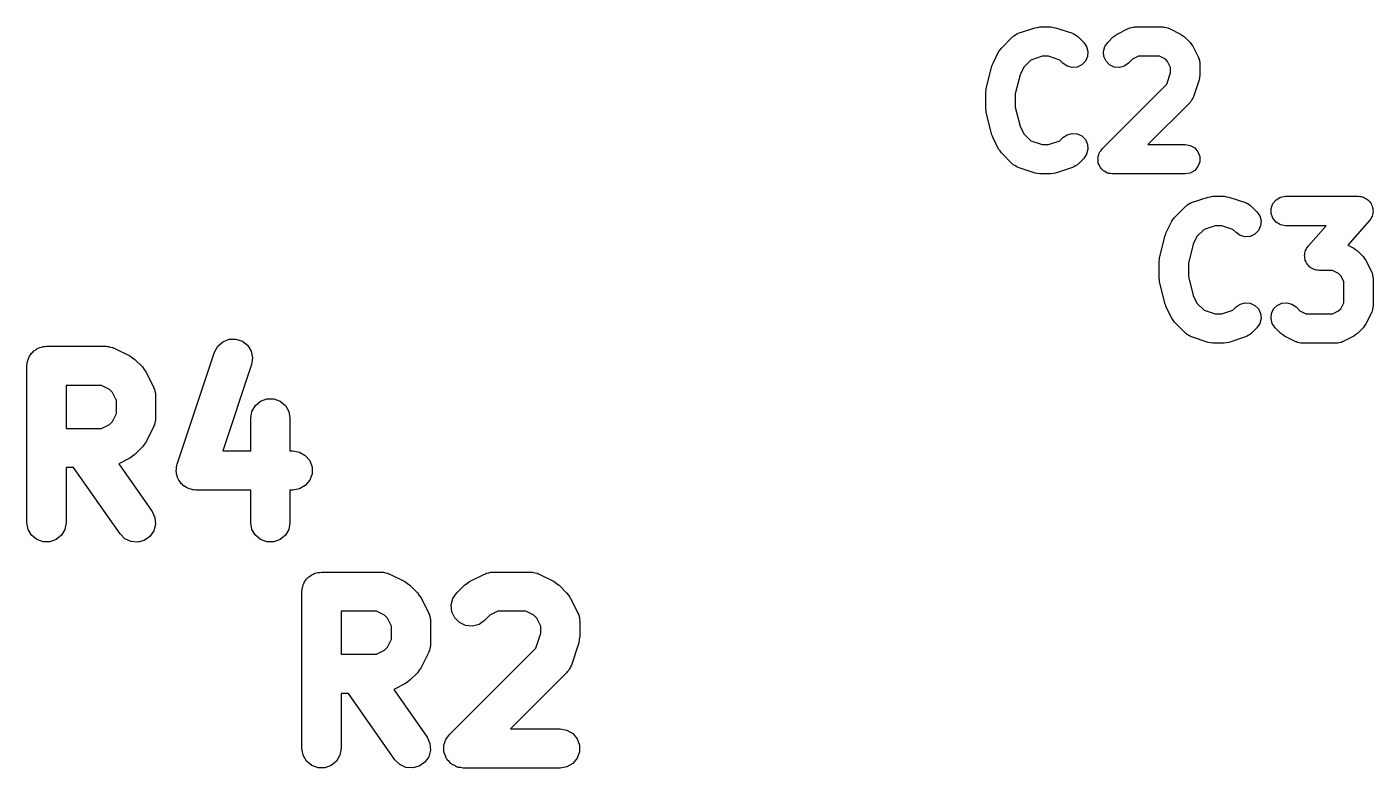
# Model space of a CAD drawing. Extents: x -4.6 to 25.8, y 0 to 31.7.
# Drawn here: x -1.091 to 3.273, y 15.955 to 18.356 of the extents above; entities that cross this region are included whole.
import ezdxf

# ---------------------------------------------------------------- set-up
doc = ezdxf.new("R2010")
doc.units = 0
doc.header["$MEASUREMENT"] = 0
doc.layers.add('BLACK', color=7, linetype='CONTINUOUS')

msp = doc.modelspace()

# ---------------------------------------------------------------- linework, layer by layer
at = {"layer": 'Black'}
for p, q in [((2.10835, 18.3278), (2.11326, 18.3305)), ((2.11326, 18.3305), (2.11783, 18.3337)), ((2.11783, 18.3337), (2.12048, 18.3344)), ((2.12048, 18.3344), (2.12289, 18.3357)), ((2.12289, 18.3357), (2.17732, 18.3539)), ((2.17732, 18.3539), (2.18486, 18.355)), ((2.18486, 18.355), (2.19238, 18.3563)), ((2.19238, 18.3563), (2.22867, 18.3563)), ((2.22867, 18.3563), (2.23619, 18.355)), ((2.23619, 18.355), (2.24373, 18.3539)), ((2.24373, 18.3539), (2.29816, 18.3357)), ((2.29816, 18.3357), (2.30057, 18.3344)), ((2.30057, 18.3344), (2.30322, 18.3337)), ((2.30322, 18.3337), (2.3078, 18.3305)), ((2.3078, 18.3305), (2.3127, 18.3278)), ((2.43709, 18.3286), (2.44323, 18.3331)), ((2.44323, 18.3331), (2.47951, 18.3513)), ((2.47951, 18.3513), (2.48215, 18.3521)), ((2.48215, 18.3521), (2.48452, 18.3534)), ((2.48452, 18.3534), (2.49002, 18.3544)), ((2.49002, 18.3544), (2.49537, 18.356)), ((2.49537, 18.356), (2.49811, 18.3558)), ((2.49811, 18.3558), (2.50081, 18.3563)), ((2.50081, 18.3563), (2.59153, 18.3563)), ((2.59153, 18.3563), (2.59423, 18.3558)), ((2.59423, 18.3558), (2.59697, 18.356)), ((2.59697, 18.356), (2.60232, 18.3544)), ((2.60232, 18.3544), (2.60781, 18.3534)), ((2.60781, 18.3534), (2.61019, 18.3521)), ((2.61019, 18.3521), (2.61282, 18.3513)), ((2.61282, 18.3513), (2.64911, 18.3331)), ((2.64911, 18.3331), (2.65524, 18.3286)), ((2.06362, 18.2817), (2.06799, 18.2879)), ((2.06799, 18.2879), (2.10428, 18.3242)), ((2.10428, 18.3242), (2.10653, 18.3258)), ((2.10653, 18.3258), (2.10835, 18.3278)), ((2.3127, 18.3278), (2.31452, 18.3258)), ((2.31452, 18.3258), (2.31677, 18.3242)), ((2.31677, 18.3242), (2.33492, 18.3061)), ((2.33492, 18.3061), (2.3444, 18.2925)), ((2.3444, 18.2925), (2.34868, 18.2765)), ((2.39894, 18.2765), (2.40322, 18.2925)), ((2.40322, 18.2925), (2.41271, 18.3061)), ((2.41271, 18.3061), (2.43085, 18.3242)), ((2.43085, 18.3242), (2.43709, 18.3286)), ((2.65524, 18.3286), (2.66149, 18.3242)), ((2.66149, 18.3242), (2.67963, 18.3061)), ((2.67963, 18.3061), (2.684, 18.2998)), ((2.684, 18.2998), (2.68855, 18.2937)), ((2.68855, 18.2937), (2.70669, 18.2574)), ((2.04093, 18.2393), (2.05907, 18.2756)), ((2.05907, 18.2756), (2.06362, 18.2817)), ((2.16368, 18.2489), (2.14081, 18.226)), ((2.20011, 18.2611), (2.16368, 18.2489)), ((2.22094, 18.2611), (2.20011, 18.2611)), ((2.25737, 18.2489), (2.22094, 18.2611)), ((2.26756, 18.2387), (2.25737, 18.2489)), ((2.34025, 18.2451), (2.32856, 18.2334)), ((2.34724, 18.2601), (2.34025, 18.2451)), ((2.34868, 18.2765), (2.34724, 18.2601)), ((2.40038, 18.2601), (2.39894, 18.2765)), ((2.40737, 18.2451), (2.40038, 18.2601)), ((2.41907, 18.2334), (2.40737, 18.2451)), ((2.49274, 18.2514), (2.48006, 18.2387)), ((2.51205, 18.2611), (2.49274, 18.2514)), ((2.58028, 18.2611), (2.51205, 18.2611)), ((2.5996, 18.2514), (2.58028, 18.2611)), ((2.60681, 18.2442), (2.5996, 18.2514)), ((2.61647, 18.2249), (2.60681, 18.2442)), ((2.70669, 18.2574), (2.70748, 18.2548)), ((2.70748, 18.2548), (2.70885, 18.2524)), ((2.70885, 18.2524), (2.70982, 18.2469)), ((2.70982, 18.2469), (2.71141, 18.2416)), ((2.01918, 18.1569), (2.03732, 18.2295)), ((2.03732, 18.2295), (2.03944, 18.2343)), ((2.03944, 18.2343), (2.04093, 18.2393)), ((2.12846, 18.2013), (2.11301, 18.1395)), ((2.14081, 18.226), (2.12846, 18.2013)), ((2.28111, 18.2292), (2.26756, 18.2387)), ((2.29709, 18.225), (2.28111, 18.2292)), ((2.31357, 18.2264), (2.29709, 18.225)), ((2.32856, 18.2334), (2.31357, 18.2264)), ((2.43406, 18.2264), (2.41907, 18.2334)), ((2.45053, 18.225), (2.43406, 18.2264)), ((2.46651, 18.2292), (2.45053, 18.225)), ((2.48006, 18.2387), (2.46651, 18.2292)), ((2.60433, 18.1711), (2.61647, 18.2076)), ((2.61647, 18.2076), (2.61647, 18.2249)), ((2.71172, 18.1998), (2.7104, 18.1923)), ((2.71141, 18.2416), (2.71125, 18.2388)), ((2.71125, 18.2388), (2.71172, 18.2361)), ((2.71172, 18.2361), (2.71172, 18.1998)), ((2.01877, 18.1511), (2.01918, 18.1569)), ((2.39457, 17.9614), (2.60433, 18.1711)), ((2.70928, 18.1848), (2.69114, 18.1303)), ((2.7104, 18.1923), (2.70928, 18.1848)), ((2.01776, 18.1454), (2.01877, 18.1511)), ((2.01776, 18.091), (2.01776, 18.1454)), ((2.11301, 18.1395), (2.11301, 18.0968)), ((2.68121, 18.114), (2.67963, 18.1117)), ((2.68326, 18.1158), (2.68121, 18.114)), ((2.68592, 18.1207), (2.68326, 18.1158)), ((2.68912, 18.1253), (2.68592, 18.1207)), ((2.68983, 18.1279), (2.68912, 18.1253)), ((2.69114, 18.1303), (2.68983, 18.1279)), ((2.01877, 18.0852), (2.01776, 18.091)), ((2.01918, 18.0794), (2.01877, 18.0852)), ((2.03732, 18.0068), (2.01918, 18.0794)), ((2.11301, 18.0968), (2.12846, 18.035)), ((2.67963, 18.1117), (2.54322, 17.9753)), ((2.12846, 18.035), (2.14081, 18.0103)), ((2.03944, 18.0021), (2.03732, 18.0068)), ((2.04093, 17.9971), (2.03944, 18.0021)), ((2.05907, 17.9608), (2.04093, 17.9971)), ((2.14081, 18.0103), (2.16368, 17.9875)), ((2.16368, 17.9875), (2.20011, 17.9753)), ((2.22094, 17.9753), (2.25737, 17.9875)), ((2.25737, 17.9875), (2.26756, 17.9976)), ((2.26756, 17.9976), (2.28111, 18.0071)), ((2.28111, 18.0071), (2.29709, 18.0114)), ((2.29709, 18.0114), (2.31357, 18.01)), ((2.31357, 18.01), (2.32856, 18.003)), ((2.32856, 18.003), (2.34025, 17.9913)), ((2.34025, 17.9913), (2.34724, 17.9763)), ((2.06363, 17.9547), (2.05907, 17.9608)), ((2.06799, 17.9484), (2.06363, 17.9547)), ((2.10428, 17.9122), (2.06799, 17.9484)), ((2.20011, 17.9753), (2.22094, 17.9753)), ((2.3444, 17.9438), (2.33492, 17.9303)), ((2.34868, 17.9598), (2.3444, 17.9438)), ((2.34724, 17.9763), (2.34868, 17.9598)), ((2.38134, 17.936), (2.38347, 17.9418)), ((2.38347, 17.9418), (2.38508, 17.9478)), ((2.38508, 17.9478), (2.38628, 17.9495)), ((2.38628, 17.9495), (2.387, 17.9515)), ((2.387, 17.9515), (2.391, 17.9563)), ((2.391, 17.9563), (2.39457, 17.9614)), ((2.54322, 17.9753), (2.6641, 17.9753)), ((2.6641, 17.9753), (2.68039, 17.9724)), ((2.68039, 17.9724), (2.69471, 17.9642)), ((2.69471, 17.9642), (2.70534, 17.9515)), ((2.70534, 17.9515), (2.711, 17.936)), ((2.10653, 17.9106), (2.10428, 17.9122)), ((2.10835, 17.9085), (2.10653, 17.9106)), ((2.11326, 17.9059), (2.10835, 17.9085)), ((2.11783, 17.9027), (2.11326, 17.9059)), ((2.12048, 17.902), (2.11783, 17.9027)), ((2.12289, 17.9006), (2.12048, 17.902)), ((2.17732, 17.8825), (2.12289, 17.9006)), ((2.29816, 17.9006), (2.24373, 17.8825)), ((2.30057, 17.902), (2.29816, 17.9006)), ((2.30322, 17.9027), (2.30057, 17.902)), ((2.3078, 17.9059), (2.30322, 17.9027)), ((2.3127, 17.9085), (2.3078, 17.9059)), ((2.31452, 17.9106), (2.3127, 17.9085)), ((2.31677, 17.9122), (2.31452, 17.9106)), ((2.33492, 17.9303), (2.31677, 17.9122)), ((2.3808, 17.9318), (2.38134, 17.9339)), ((2.38134, 17.9256), (2.3808, 17.9318)), ((2.38134, 17.9339), (2.38134, 17.936)), ((2.38134, 17.9194), (2.38134, 17.9256)), ((2.38206, 17.9174), (2.38134, 17.9194)), ((2.38224, 17.9154), (2.38206, 17.9174)), ((2.38487, 17.9097), (2.38224, 17.9154)), ((2.387, 17.9039), (2.38487, 17.9097)), ((2.38834, 17.9023), (2.387, 17.9039)), ((2.38923, 17.9004), (2.38834, 17.9023)), ((2.39363, 17.896), (2.38923, 17.9004)), ((2.39763, 17.8912), (2.39363, 17.896)), ((2.70534, 17.9039), (2.69471, 17.8912)), ((2.711, 17.9194), (2.70534, 17.9039)), ((2.711, 17.936), (2.711, 17.9194)), ((2.18486, 17.8814), (2.17732, 17.8825)), ((2.19238, 17.8801), (2.18486, 17.8814)), ((2.22867, 17.8801), (2.19238, 17.8801)), ((2.23619, 17.8814), (2.22867, 17.8801)), ((2.24373, 17.8825), (2.23619, 17.8814)), ((2.39945, 17.8902), (2.39763, 17.8912)), ((2.40092, 17.8887), (2.39945, 17.8902)), ((2.40656, 17.886), (2.40092, 17.8887)), ((2.41195, 17.8829), (2.40656, 17.886)), ((2.41402, 17.8826), (2.41195, 17.8829)), ((2.41592, 17.8817), (2.41402, 17.8826)), ((2.42211, 17.8811), (2.41592, 17.8817)), ((2.42824, 17.8801), (2.42211, 17.8811)), ((2.6641, 17.8801), (2.42824, 17.8801)), ((2.68039, 17.8829), (2.6641, 17.8801)), ((2.69471, 17.8912), (2.68039, 17.8829)), ((2.7462, 17.8063), (2.75372, 17.8077)), ((2.75372, 17.8077), (2.79001, 17.8077)), ((2.79001, 17.8077), (2.79753, 17.8063)), ((2.97329, 17.8048), (2.98958, 17.8077)), ((2.98958, 17.8077), (3.22544, 17.8077)), ((3.22544, 17.8077), (3.23003, 17.8069)), ((3.23003, 17.8069), (3.23468, 17.8068)), ((3.23468, 17.8068), (3.2381, 17.8054)), ((2.62933, 17.7393), (2.66562, 17.7756)), ((2.66562, 17.7756), (2.66787, 17.7772)), ((2.66787, 17.7772), (2.66969, 17.7792)), ((2.66969, 17.7792), (2.6746, 17.7819)), ((2.6746, 17.7819), (2.67917, 17.7851)), ((2.67917, 17.7851), (2.68182, 17.7858)), ((2.68182, 17.7858), (2.68423, 17.7871)), ((2.68423, 17.7871), (2.73866, 17.8052)), ((2.73866, 17.8052), (2.7462, 17.8063)), ((2.79753, 17.8063), (2.80507, 17.8052)), ((2.80507, 17.8052), (2.8595, 17.7871)), ((2.8595, 17.7871), (2.86191, 17.7858)), ((2.86191, 17.7858), (2.86456, 17.7851)), ((2.86456, 17.7851), (2.86914, 17.7819)), ((2.86914, 17.7819), (2.87404, 17.7792)), ((2.87404, 17.7792), (2.87586, 17.7772)), ((2.87586, 17.7772), (2.87811, 17.7756)), ((2.87811, 17.7756), (2.89626, 17.7574)), ((2.94268, 17.7683), (2.94834, 17.7839)), ((2.94268, 17.7518), (2.94268, 17.7683)), ((2.94834, 17.7839), (2.95897, 17.7965)), ((2.95897, 17.7965), (2.97329, 17.8048)), ((3.2381, 17.8054), (3.24173, 17.8048)), ((3.24173, 17.8048), (3.24577, 17.8025)), ((3.24577, 17.8025), (3.2501, 17.8008)), ((3.2501, 17.8008), (3.25286, 17.7984)), ((3.25286, 17.7984), (3.25605, 17.7965)), ((3.25605, 17.7965), (3.25905, 17.793)), ((3.25905, 17.793), (3.26255, 17.7899)), ((3.26255, 17.7899), (3.26432, 17.7867)), ((3.26432, 17.7867), (3.26668, 17.7839)), ((3.26668, 17.7839), (3.26828, 17.7795)), ((3.26828, 17.7795), (3.27052, 17.7754)), ((3.27052, 17.7754), (3.27108, 17.7718)), ((3.27108, 17.7718), (3.27234, 17.7683)), ((3.27234, 17.7683), (3.27234, 17.7637)), ((3.27234, 17.7637), (3.27305, 17.7591)), ((2.60227, 17.6906), (2.62041, 17.7269)), ((2.62041, 17.7269), (2.62496, 17.733)), ((2.62496, 17.733), (2.62933, 17.7393)), ((2.89626, 17.7574), (2.90574, 17.7439)), ((2.90574, 17.7439), (2.91003, 17.7279)), ((2.91003, 17.7279), (2.90858, 17.7114)), ((2.94834, 17.7362), (2.94268, 17.7518)), ((2.95897, 17.7236), (2.94834, 17.7362)), ((2.97329, 17.7153), (2.95897, 17.7236)), ((3.26128, 17.7287), (3.19144, 17.6489)), ((3.26369, 17.7327), (3.26128, 17.7287)), ((3.26668, 17.7362), (3.26369, 17.7327)), ((3.26794, 17.7397), (3.26668, 17.7362)), ((3.26984, 17.7428), (3.26794, 17.7397)), ((3.27075, 17.7474), (3.26984, 17.7428)), ((3.27234, 17.7518), (3.27075, 17.7474)), ((3.27305, 17.7591), (3.27234, 17.7554)), ((3.27234, 17.7554), (3.27234, 17.7518)), ((2.58052, 17.6083), (2.59866, 17.6809)), ((2.59866, 17.6809), (2.60078, 17.6856)), ((2.60078, 17.6856), (2.60227, 17.6906)), ((2.70215, 17.6774), (2.6898, 17.6527)), ((2.72502, 17.7003), (2.70215, 17.6774)), ((2.76145, 17.7124), (2.72502, 17.7003)), ((2.78228, 17.7124), (2.76145, 17.7124)), ((2.81871, 17.7003), (2.78228, 17.7124)), ((2.8289, 17.6901), (2.81871, 17.7003)), ((2.84245, 17.6806), (2.8289, 17.6901)), ((2.85843, 17.6763), (2.84245, 17.6806)), ((2.87491, 17.6778), (2.85843, 17.6763)), ((2.8899, 17.6847), (2.87491, 17.6778)), ((2.90159, 17.6964), (2.8899, 17.6847)), ((2.90858, 17.7114), (2.90159, 17.6964)), ((2.98958, 17.7124), (2.97329, 17.7153)), ((3.12048, 17.7124), (2.98958, 17.7124)), ((3.0626, 17.6463), (3.12048, 17.7124)), ((2.6898, 17.6527), (2.67435, 17.5909)), ((3.05313, 17.6275), (3.05403, 17.6321)), ((3.05403, 17.6321), (3.05594, 17.6353)), ((3.05594, 17.6353), (3.05719, 17.6387)), ((3.05719, 17.6387), (3.06019, 17.6423)), ((3.06019, 17.6423), (3.0626, 17.6463)), ((3.19144, 17.6489), (3.21045, 17.6394)), ((3.21045, 17.6394), (3.21658, 17.6348)), ((3.21658, 17.6348), (3.22283, 17.6304)), ((2.5791, 17.5968), (2.58011, 17.6025)), ((2.5791, 17.5423), (2.5791, 17.5968)), ((2.58011, 17.6025), (2.58052, 17.6083)), ((2.67435, 17.5909), (2.67435, 17.5482)), ((3.05082, 17.6159), (3.05154, 17.6195)), ((3.05154, 17.6113), (3.05082, 17.6159)), ((3.05154, 17.6232), (3.05313, 17.6275)), ((3.05154, 17.6195), (3.05154, 17.6232)), ((3.05154, 17.6066), (3.05154, 17.6113)), ((3.05279, 17.6032), (3.05154, 17.6066)), ((3.05336, 17.5995), (3.05279, 17.6032)), ((3.0556, 17.5955), (3.05336, 17.5995)), ((3.05719, 17.5911), (3.0556, 17.5955)), ((3.05956, 17.5883), (3.05719, 17.5911)), ((3.06133, 17.585), (3.05956, 17.5883)), ((3.22283, 17.6304), (3.24097, 17.6123)), ((3.24097, 17.6123), (3.24534, 17.606)), ((3.24534, 17.606), (3.24989, 17.5999)), ((3.24989, 17.5999), (3.26803, 17.5636)), ((2.67435, 17.5482), (2.6898, 17.4864)), ((3.06483, 17.582), (3.06133, 17.585)), ((3.06783, 17.5784), (3.06483, 17.582)), ((3.07101, 17.5766), (3.06783, 17.5784)), ((3.07378, 17.5742), (3.07101, 17.5766)), ((3.07811, 17.5725), (3.07378, 17.5742)), ((3.08215, 17.5701), (3.07811, 17.5725)), ((3.08577, 17.5695), (3.08215, 17.5701)), ((3.0892, 17.5682), (3.08577, 17.5695)), ((3.09385, 17.5681), (3.0892, 17.5682)), ((3.09844, 17.5673), (3.09385, 17.5681)), ((3.14162, 17.5673), (3.09844, 17.5673)), ((3.16094, 17.5576), (3.14162, 17.5673)), ((3.16815, 17.5504), (3.16094, 17.5576)), ((3.17781, 17.5311), (3.16815, 17.5504)), ((3.26803, 17.5636), (3.26882, 17.561)), ((3.26882, 17.561), (3.27019, 17.5586)), ((3.27019, 17.5586), (3.27116, 17.5531)), ((3.27116, 17.5531), (3.27275, 17.5478)), ((3.27275, 17.5478), (3.27259, 17.545)), ((3.27259, 17.545), (3.27306, 17.5423)), ((2.58011, 17.5366), (2.5791, 17.5423)), ((2.58052, 17.5308), (2.58011, 17.5366)), ((2.59866, 17.4582), (2.58052, 17.5308)), ((3.17781, 17.4629), (3.17781, 17.5311)), ((3.27306, 17.5423), (3.27306, 17.4516)), ((2.60078, 17.4535), (2.59866, 17.4582)), ((2.6898, 17.4864), (2.70215, 17.4617)), ((2.70215, 17.4617), (2.72502, 17.4388)), ((2.8289, 17.449), (2.84245, 17.4585)), ((2.84245, 17.4585), (2.85843, 17.4628)), ((2.85843, 17.4628), (2.87491, 17.4613)), ((2.87491, 17.4613), (2.8899, 17.4543)), ((2.96227, 17.4543), (2.97726, 17.4613)), ((2.97726, 17.4613), (2.99373, 17.4628)), ((2.99373, 17.4628), (3.00971, 17.4585)), ((3.00971, 17.4585), (3.02326, 17.449)), ((3.16815, 17.4435), (3.17781, 17.4629)), ((2.60227, 17.4485), (2.60078, 17.4535)), ((2.62041, 17.4122), (2.60227, 17.4485)), ((2.72502, 17.4388), (2.76145, 17.4267)), ((2.76145, 17.4267), (2.78228, 17.4267)), ((2.78228, 17.4267), (2.81871, 17.4388)), ((2.81871, 17.4388), (2.8289, 17.449)), ((2.8899, 17.4543), (2.90159, 17.4426)), ((2.90159, 17.4426), (2.90858, 17.4277)), ((2.90858, 17.4277), (2.91003, 17.4112)), ((2.94214, 17.4112), (2.94358, 17.4277)), ((2.94358, 17.4277), (2.95057, 17.4426)), ((2.95057, 17.4426), (2.96227, 17.4543)), ((3.02326, 17.449), (3.03593, 17.4363)), ((3.03593, 17.4363), (3.05525, 17.4267)), ((3.05525, 17.4267), (3.14162, 17.4267)), ((3.14162, 17.4267), (3.16094, 17.4363)), ((3.16094, 17.4363), (3.16815, 17.4435)), ((3.26803, 17.4303), (3.24989, 17.394)), ((3.26882, 17.4329), (3.26803, 17.4303)), ((3.27019, 17.4353), (3.26882, 17.4329)), ((3.27116, 17.4408), (3.27019, 17.4353)), ((3.27275, 17.4462), (3.27116, 17.4408)), ((3.27306, 17.4516), (3.27259, 17.4489)), ((3.27259, 17.4489), (3.27275, 17.4462)), ((2.62496, 17.406), (2.62041, 17.4122)), ((2.62933, 17.3998), (2.62496, 17.406)), ((2.66562, 17.3635), (2.62933, 17.3998)), ((2.89626, 17.3817), (2.87811, 17.3635)), ((2.90574, 17.3952), (2.89626, 17.3817)), ((2.91003, 17.4112), (2.90574, 17.3952)), ((2.94642, 17.3952), (2.94214, 17.4112)), ((2.9559, 17.3817), (2.94642, 17.3952)), ((2.97405, 17.3635), (2.9559, 17.3817)), ((3.24097, 17.3817), (3.22283, 17.3635)), ((3.24534, 17.3879), (3.24097, 17.3817)), ((3.24989, 17.394), (3.24534, 17.3879)), ((-0.472711, 17.3218), (-0.456211, 17.3364)), ((-0.456211, 17.3364), (-0.435701, 17.3445)), ((-0.435701, 17.3445), (-0.413657, 17.3451)), ((-0.413657, 17.3451), (-0.392735, 17.3381)), ((-0.392735, 17.3381), (-0.37546, 17.3244)), ((2.66787, 17.3619), (2.66562, 17.3635)), ((2.66969, 17.3599), (2.66787, 17.3619)), ((2.6746, 17.3572), (2.66969, 17.3599)), ((2.67917, 17.354), (2.6746, 17.3572)), ((2.68182, 17.3533), (2.67917, 17.354)), ((2.68423, 17.352), (2.68182, 17.3533)), ((2.73866, 17.3339), (2.68423, 17.352)), ((2.7462, 17.3327), (2.73866, 17.3339)), ((2.75372, 17.3314), (2.7462, 17.3327)), ((2.79001, 17.3314), (2.75372, 17.3314)), ((2.79753, 17.3327), (2.79001, 17.3314)), ((2.80507, 17.3339), (2.79753, 17.3327)), ((2.8595, 17.352), (2.80507, 17.3339)), ((2.86191, 17.3533), (2.8595, 17.352)), ((2.86456, 17.354), (2.86191, 17.3533)), ((2.86914, 17.3572), (2.86456, 17.354)), ((2.87404, 17.3599), (2.86914, 17.3572)), ((2.87586, 17.3619), (2.87404, 17.3599)), ((2.87811, 17.3635), (2.87586, 17.3619)), ((2.98029, 17.3591), (2.97405, 17.3635)), ((2.98642, 17.3546), (2.98029, 17.3591)), ((3.02271, 17.3364), (2.98642, 17.3546)), ((3.02534, 17.3357), (3.02271, 17.3364)), ((3.02772, 17.3343), (3.02534, 17.3357)), ((3.03321, 17.3333), (3.02772, 17.3343)), ((3.03856, 17.3317), (3.03321, 17.3333)), ((3.04131, 17.3319), (3.03856, 17.3317)), ((3.04401, 17.3314), (3.04131, 17.3319)), ((3.15287, 17.3314), (3.04401, 17.3314)), ((3.15557, 17.3319), (3.15287, 17.3314)), ((3.15831, 17.3317), (3.15557, 17.3319)), ((3.16366, 17.3333), (3.15831, 17.3317)), ((3.16915, 17.3343), (3.16366, 17.3333)), ((3.17153, 17.3357), (3.16915, 17.3343)), ((3.17416, 17.3364), (3.17153, 17.3357)), ((3.21045, 17.3546), (3.17416, 17.3364)), ((3.21658, 17.3591), (3.21045, 17.3546)), ((3.22283, 17.3635), (3.21658, 17.3591)), ((-1.0874, 17.2798), (-1.08463, 17.2846)), ((-1.08463, 17.2846), (-1.08273, 17.2898)), ((-1.08273, 17.2898), (-1.07915, 17.2941)), ((-1.07915, 17.2941), (-1.07638, 17.2989)), ((-1.07638, 17.2989), (-1.07212, 17.3025)), ((-1.07212, 17.3025), (-1.06855, 17.3067)), ((-1.06855, 17.3067), (-1.06374, 17.3095)), ((-1.06374, 17.3095), (-1.05948, 17.3131)), ((-1.05948, 17.3131), (-1.05426, 17.315)), ((-1.05426, 17.315), (-1.04945, 17.3178)), ((-1.04945, 17.3178), (-1.04398, 17.3187)), ((-1.04398, 17.3187), (-1.03876, 17.3206)), ((-1.03876, 17.3206), (-1.0332, 17.3206)), ((-1.0332, 17.3206), (-1.02773, 17.3216)), ((-1.02773, 17.3216), (-0.834209, 17.3216)), ((-0.834209, 17.3216), (-0.830602, 17.321)), ((-0.830602, 17.321), (-0.826949, 17.3212)), ((-0.826949, 17.3212), (-0.819819, 17.3191)), ((-0.819819, 17.3191), (-0.812491, 17.3178)), ((-0.812491, 17.3178), (-0.809321, 17.3159)), ((-0.809321, 17.3159), (-0.805811, 17.3149)), ((-0.805811, 17.3149), (-0.757431, 17.2907)), ((-0.757431, 17.2907), (-0.749261, 17.2846)), ((-0.749261, 17.2846), (-0.740928, 17.2788)), ((-0.604164, 16.9395), (-0.483212, 17.3024)), ((-0.483212, 17.3024), (-0.472711, 17.3218)), ((-0.37546, 17.3244), (-0.363916, 17.3056)), ((-0.363916, 17.3056), (-0.359495, 17.284)), ((-0.359495, 17.284), (-0.36273, 17.2622)), ((-1.09123, 17.2581), (-1.09027, 17.2636)), ((-1.09123, 16.7501), (-1.09123, 17.2581)), ((-1.09027, 17.2691), (-1.08837, 17.2743)), ((-1.09027, 17.2636), (-1.09027, 17.2691)), ((-1.08837, 17.2743), (-1.0874, 17.2798)), ((-0.740928, 17.2788), (-0.716736, 17.2546)), ((-0.716736, 17.2546), (-0.710891, 17.2463)), ((-0.710891, 17.2463), (-0.704841, 17.2381)), ((-0.36273, 17.2622), (-0.455822, 16.9829)), ((-0.704841, 17.2381), (-0.680651, 17.1897)), ((-0.964233, 17.1946), (-0.964233, 17.0555)), ((-0.849199, 17.1946), (-0.964233, 17.1946)), ((-0.823442, 17.1817), (-0.849199, 17.1946)), ((-0.813824, 17.1721), (-0.823442, 17.1817)), ((-0.800947, 17.1463), (-0.813824, 17.1721)), ((-0.680651, 17.1897), (-0.679607, 17.1862)), ((-0.679607, 17.1862), (-0.677777, 17.183)), ((-0.677777, 17.183), (-0.676485, 17.1757)), ((-0.676485, 17.1757), (-0.674364, 17.1686)), ((-0.674364, 17.1686), (-0.674583, 17.1649)), ((-0.674583, 17.1649), (-0.673947, 17.1613)), ((-0.673947, 17.1613), (-0.673947, 17.0888)), ((-0.800947, 17.1037), (-0.800947, 17.1463)), ((-0.365518, 17.0888), (-0.361688, 17.1105)), ((-0.361688, 17.1105), (-0.350662, 17.1296)), ((-0.350662, 17.1296), (-0.333768, 17.1438)), ((-0.333768, 17.1438), (-0.313045, 17.1513)), ((-0.313045, 17.1513), (-0.290991, 17.1513)), ((-0.290991, 17.1513), (-0.270268, 17.1438)), ((-0.270268, 17.1438), (-0.253374, 17.1296)), ((-0.253374, 17.1296), (-0.242348, 17.1105)), ((-0.242348, 17.1105), (-0.238518, 17.0888)), ((-0.8492, 17.0555), (-0.823442, 17.0684)), ((-0.823442, 17.0684), (-0.813824, 17.078)), ((-0.813824, 17.078), (-0.800947, 17.1037)), ((-0.677777, 17.067), (-0.679607, 17.0639)), ((-0.676485, 17.0744), (-0.677777, 17.067)), ((-0.674364, 17.0815), (-0.676485, 17.0744)), ((-0.673947, 17.0888), (-0.674583, 17.0851)), ((-0.674583, 17.0851), (-0.674364, 17.0815)), ((-0.365518, 16.9829), (-0.365518, 17.0888)), ((-0.238518, 17.0888), (-0.238518, 16.9829)), ((-0.964233, 17.0555), (-0.8492, 17.0555)), ((-0.680651, 17.0604), (-0.704841, 17.012)), ((-0.679607, 17.0639), (-0.680651, 17.0604)), ((-0.716736, 16.9955), (-0.740928, 16.9713)), ((-0.710891, 17.0038), (-0.716736, 16.9955)), ((-0.704841, 17.012), (-0.710891, 17.0038)), ((-0.455822, 16.9829), (-0.365518, 16.9829)), ((-0.238518, 16.9829), (-0.229447, 16.9829)), ((-0.229447, 16.9829), (-0.207729, 16.9791)), ((-0.207729, 16.9791), (-0.18863, 16.9681)), ((-0.757429, 16.9594), (-0.793737, 16.9412)), ((-0.793737, 16.9412), (-0.685426, 16.7865)), ((-0.749257, 16.9655), (-0.757429, 16.9594)), ((-0.740928, 16.9713), (-0.749257, 16.9655)), ((-0.606458, 16.9305), (-0.604852, 16.9349)), ((-0.604852, 16.9349), (-0.604164, 16.9395)), ((-0.18863, 16.9681), (-0.174454, 16.9512)), ((-0.174454, 16.9512), (-0.166912, 16.9305)), ((-0.939842, 16.9285), (-0.964233, 16.9285)), ((-0.964233, 16.9285), (-0.964233, 16.7501)), ((-0.789469, 16.7137), (-0.939842, 16.9285)), ((-0.607399, 16.9177), (-0.606458, 16.924)), ((-0.606458, 16.9131), (-0.607399, 16.9177)), ((-0.606458, 16.924), (-0.606458, 16.9305)), ((-0.606458, 16.9084), (-0.606458, 16.9131)), ((-0.604264, 16.9024), (-0.606458, 16.9084)), ((-0.602978, 16.8961), (-0.604264, 16.9024)), ((-0.600521, 16.8921), (-0.602978, 16.8961)), ((-0.598916, 16.8877), (-0.600521, 16.8921)), ((-0.166912, 16.9084), (-0.174454, 16.8877)), ((-0.166912, 16.9305), (-0.166912, 16.9084)), ((-0.594793, 16.8828), (-0.598916, 16.8877)), ((-0.591434, 16.8773), (-0.594793, 16.8828)), ((-0.587756, 16.8744), (-0.591434, 16.8773)), ((-0.58474, 16.8708), (-0.587756, 16.8744)), ((-0.579184, 16.8676), (-0.58474, 16.8708)), ((-0.574159, 16.8636), (-0.579184, 16.8676)), ((-0.569706, 16.8621), (-0.574159, 16.8636)), ((-0.565641, 16.8598), (-0.569706, 16.8621)), ((-0.559324, 16.8586), (-0.565641, 16.8598)), ((-0.553237, 16.8566), (-0.559324, 16.8586)), ((-0.548545, 16.8567), (-0.553237, 16.8566)), ((-0.543923, 16.8559), (-0.548545, 16.8567)), ((-0.365518, 16.8559), (-0.543923, 16.8559)), ((-0.365518, 16.7501), (-0.365518, 16.8559)), ((-0.229447, 16.8559), (-0.238518, 16.8559)), ((-0.238518, 16.8559), (-0.238518, 16.7501)), ((-0.207729, 16.8598), (-0.229447, 16.8559)), ((-0.18863, 16.8708), (-0.207729, 16.8598)), ((-0.174454, 16.8877), (-0.18863, 16.8708)), ((-0.685426, 16.7865), (-0.676109, 16.7665)), ((-0.676109, 16.7665), (-0.67419, 16.7445)), ((-1.0874, 16.7284), (-1.09123, 16.7501)), ((-1.07638, 16.7093), (-1.0874, 16.7284)), ((-0.968063, 16.7284), (-0.979089, 16.7093)), ((-0.964233, 16.7501), (-0.968063, 16.7284)), ((-0.6799, 16.7232), (-0.692552, 16.7052)), ((-0.67419, 16.7445), (-0.6799, 16.7232)), ((-0.361688, 16.7284), (-0.365518, 16.7501)), ((-0.350662, 16.7093), (-0.361688, 16.7284)), ((-0.242348, 16.7284), (-0.253374, 16.7093)), ((-0.238518, 16.7501), (-0.242348, 16.7284)), ((-1.05948, 16.6951), (-1.07638, 16.7093)), ((-1.03876, 16.6876), (-1.05948, 16.6951)), ((-1.01671, 16.6876), (-1.03876, 16.6876)), ((-0.995983, 16.6951), (-1.01671, 16.6876)), ((-0.979089, 16.7093), (-0.995983, 16.6951)), ((-0.773876, 16.6981), (-0.789469, 16.7137)), ((-0.753891, 16.6888), (-0.773876, 16.6981)), ((-0.731922, 16.6868), (-0.753891, 16.6888)), ((-0.71062, 16.6925), (-0.731922, 16.6868)), ((-0.692552, 16.7052), (-0.71062, 16.6925)), ((-0.333768, 16.6951), (-0.350662, 16.7093)), ((-0.313045, 16.6876), (-0.333768, 16.6951)), ((-0.290991, 16.6876), (-0.313045, 16.6876)), ((-0.270268, 16.6951), (-0.290991, 16.6876)), ((-0.253374, 16.7093), (-0.270268, 16.6951)), ((-0.162719, 16.5835), (-0.157911, 16.5862)), ((-0.157911, 16.5862), (-0.152442, 16.5872)), ((-0.152442, 16.5872), (-0.14722, 16.5891)), ((-0.14722, 16.5891), (-0.141665, 16.5891)), ((-0.141665, 16.5891), (-0.136193, 16.5901)), ((-0.136193, 16.5901), (0.057331, 16.5901)), ((0.057331, 16.5901), (0.060938, 16.5894)), ((0.060938, 16.5894), (0.064591, 16.5897)), ((0.064591, 16.5897), (0.071721, 16.5875)), ((0.071721, 16.5875), (0.079049, 16.5862)), ((0.079049, 16.5862), (0.082219, 16.5844)), ((0.082219, 16.5844), (0.085729, 16.5834)), ((0.39179, 16.5834), (0.3953, 16.5844)), ((0.3953, 16.5844), (0.39847, 16.5862)), ((0.39847, 16.5862), (0.405798, 16.5875)), ((0.405798, 16.5875), (0.412928, 16.5897)), ((0.412928, 16.5897), (0.416581, 16.5894)), ((0.416581, 16.5894), (0.420188, 16.5901)), ((0.420188, 16.5901), (0.541141, 16.5901)), ((0.541141, 16.5901), (0.544748, 16.5894)), ((0.544748, 16.5894), (0.548401, 16.5897)), ((0.548401, 16.5897), (0.555531, 16.5875)), ((0.555531, 16.5875), (0.562859, 16.5862)), ((0.562859, 16.5862), (0.566029, 16.5844)), ((0.566029, 16.5844), (0.569539, 16.5834)), ((-0.198728, 16.5376), (-0.196827, 16.5428)), ((-0.196827, 16.5428), (-0.195863, 16.5483)), ((-0.195863, 16.5483), (-0.193087, 16.5531)), ((-0.193087, 16.5531), (-0.191186, 16.5583)), ((-0.191186, 16.5583), (-0.187614, 16.5626)), ((-0.187614, 16.5626), (-0.184837, 16.5674)), ((-0.184837, 16.5674), (-0.180581, 16.571)), ((-0.180581, 16.571), (-0.17701, 16.5752)), ((-0.17701, 16.5752), (-0.1722, 16.578)), ((-0.1722, 16.578), (-0.167943, 16.5816)), ((-0.167943, 16.5816), (-0.162719, 16.5835)), ((0.085729, 16.5834), (0.134109, 16.5592)), ((0.134109, 16.5592), (0.142279, 16.5531)), ((0.142279, 16.5531), (0.150612, 16.5473)), ((0.150612, 16.5473), (0.174804, 16.5231)), ((0.302716, 16.5231), (0.326906, 16.5473)), ((0.326906, 16.5473), (0.335236, 16.5531)), ((0.335236, 16.5531), (0.343409, 16.5592)), ((0.343409, 16.5592), (0.39179, 16.5834)), ((0.569539, 16.5834), (0.617919, 16.5592)), ((0.617919, 16.5592), (0.626096, 16.5531)), ((0.626096, 16.5531), (0.634423, 16.5473)), ((0.634423, 16.5473), (0.658613, 16.5231)), ((-0.199693, 16.5266), (-0.198728, 16.532)), ((-0.199693, 16.0186), (-0.199693, 16.5266)), ((-0.198728, 16.532), (-0.198728, 16.5376)), ((0.174804, 16.5231), (0.180649, 16.5147)), ((0.180649, 16.5147), (0.186699, 16.5066)), ((0.186699, 16.5066), (0.210889, 16.4582)), ((0.284359, 16.4837), (0.290067, 16.505)), ((0.290067, 16.505), (0.302716, 16.5231)), ((0.658613, 16.5231), (0.664433, 16.5148)), ((0.664433, 16.5148), (0.670508, 16.5066)), ((0.670508, 16.5066), (0.694699, 16.4582)), ((-0.072693, 16.4631), (-0.072693, 16.324)), ((0.042341, 16.4631), (-0.072693, 16.4631)), ((0.068098, 16.4502), (0.042341, 16.4631)), ((0.210889, 16.4582), (0.211933, 16.4547)), ((0.211933, 16.4547), (0.213763, 16.4515)), ((0.28628, 16.4618), (0.284359, 16.4837)), ((0.295601, 16.4418), (0.28628, 16.4618)), ((0.435178, 16.4631), (0.409421, 16.4502)), ((0.526151, 16.4631), (0.435178, 16.4631)), ((0.551908, 16.4502), (0.526151, 16.4631)), ((0.694699, 16.4582), (0.695743, 16.4547)), ((0.695743, 16.4547), (0.697573, 16.4515)), ((0.077716, 16.4406), (0.068098, 16.4502)), ((0.090593, 16.4148), (0.077716, 16.4406)), ((0.090593, 16.3722), (0.090593, 16.4148)), ((0.213763, 16.4515), (0.215055, 16.4442)), ((0.215055, 16.4442), (0.217176, 16.4371)), ((0.217176, 16.4371), (0.216957, 16.4334)), ((0.216957, 16.4334), (0.217593, 16.4298)), ((0.217593, 16.4298), (0.217593, 16.3572)), ((0.311195, 16.4262), (0.295601, 16.4418)), ((0.331182, 16.4169), (0.311195, 16.4262)), ((0.353152, 16.4149), (0.331182, 16.4169)), ((0.374453, 16.4206), (0.353152, 16.4149)), ((0.392518, 16.4333), (0.374453, 16.4206)), ((0.409421, 16.4502), (0.392518, 16.4333)), ((0.561523, 16.4406), (0.551908, 16.4502)), ((0.574403, 16.4148), (0.561523, 16.4406)), ((0.574403, 16.3917), (0.574403, 16.4148)), ((0.697573, 16.4515), (0.698865, 16.4442)), ((0.698865, 16.4442), (0.700986, 16.4371)), ((0.700986, 16.4371), (0.700767, 16.4334)), ((0.700767, 16.4334), (0.701403, 16.4298)), ((0.701403, 16.4298), (0.701403, 16.3814)), ((0.077716, 16.3465), (0.090593, 16.3722)), ((0.558212, 16.3432), (0.574403, 16.3917)), ((0.699636, 16.3714), (0.698144, 16.3613)), ((0.701403, 16.3814), (0.699636, 16.3714)), ((-0.072693, 16.324), (0.04234, 16.324)), ((0.04234, 16.324), (0.068098, 16.3369)), ((0.068098, 16.3369), (0.077716, 16.3465)), ((0.210889, 16.3288), (0.186699, 16.2805)), ((0.211933, 16.3323), (0.210889, 16.3288)), ((0.213763, 16.3355), (0.211933, 16.3323)), ((0.215055, 16.3428), (0.213763, 16.3355)), ((0.217176, 16.35), (0.215055, 16.3428)), ((0.217593, 16.3572), (0.216957, 16.3536)), ((0.216957, 16.3536), (0.217176, 16.35)), ((0.278525, 16.0635), (0.558212, 16.3432)), ((0.698144, 16.3613), (0.673953, 16.2888)), ((0.186699, 16.2805), (0.180649, 16.2723)), ((0.671262, 16.282), (0.666995, 16.2759)), ((0.672209, 16.2856), (0.671262, 16.282)), ((0.673953, 16.2888), (0.672209, 16.2856)), ((0.150612, 16.2398), (0.142283, 16.2339)), ((0.174804, 16.264), (0.150612, 16.2398)), ((0.180649, 16.2723), (0.174804, 16.264)), ((0.658613, 16.264), (0.476728, 16.0821)), ((0.660714, 16.267), (0.658613, 16.264)), ((0.663452, 16.2694), (0.660714, 16.267)), ((0.666995, 16.2759), (0.663452, 16.2694)), ((-0.048302, 16.197), (-0.072693, 16.197)), ((-0.072693, 16.197), (-0.072693, 16.0186)), ((0.102071, 15.9822), (-0.048302, 16.197)), ((0.134111, 16.2279), (0.097803, 16.2097)), ((0.097803, 16.2097), (0.206114, 16.055)), ((0.142283, 16.2339), (0.134111, 16.2279)), ((0.273771, 16.0567), (0.278525, 16.0635)), ((0.476728, 16.0821), (0.637903, 16.0821)), ((0.637903, 16.0821), (0.659621, 16.0782)), ((0.659621, 16.0782), (0.67872, 16.0672)), ((0.67872, 16.0672), (0.692896, 16.0503)), ((-0.195863, 15.9969), (-0.199693, 16.0186)), ((-0.072693, 16.0186), (-0.076523, 15.9969)), ((0.206114, 16.055), (0.215431, 16.035)), ((0.215431, 16.035), (0.21735, 16.013)), ((0.260168, 16.0241), (0.260891, 16.0268)), ((0.260891, 16.0158), (0.260168, 16.0241)), ((0.260891, 16.0296), (0.26373, 16.0374)), ((0.260891, 16.0268), (0.260891, 16.0296)), ((0.26373, 16.0374), (0.265876, 16.0454)), ((0.265876, 16.0454), (0.267476, 16.0477)), ((0.267476, 16.0477), (0.268433, 16.0503)), ((0.268433, 16.0503), (0.273771, 16.0567)), ((0.692896, 16.0503), (0.700438, 16.0296)), ((0.700438, 16.0296), (0.700438, 16.0075)), ((-0.184837, 15.9778), (-0.195863, 15.9969)), ((-0.167943, 15.9636), (-0.184837, 15.9778)), ((-0.087549, 15.9778), (-0.104443, 15.9636)), ((-0.076523, 15.9969), (-0.087549, 15.9778)), ((0.117664, 15.9666), (0.102071, 15.9822)), ((0.198988, 15.9737), (0.18092, 15.961)), ((0.21164, 15.9917), (0.198988, 15.9737)), ((0.21735, 16.013), (0.21164, 15.9917)), ((0.260891, 16.0075), (0.260891, 16.0158)), ((0.261845, 16.0049), (0.260891, 16.0075)), ((0.262089, 16.0021), (0.261845, 16.0049)), ((0.265596, 15.9946), (0.262089, 16.0021)), ((0.268433, 15.9868), (0.265596, 15.9946)), ((0.27023, 15.9847), (0.268433, 15.9868)), ((0.27141, 15.9821), (0.27023, 15.9847)), ((0.277273, 15.9763), (0.27141, 15.9821)), ((0.282609, 15.9699), (0.277273, 15.9763)), ((0.692896, 15.9868), (0.67872, 15.9699)), ((0.700438, 16.0075), (0.692896, 15.9868)), ((-0.14722, 15.956), (-0.167943, 15.9636)), ((-0.125166, 15.956), (-0.14722, 15.956)), ((-0.104443, 15.9636), (-0.125166, 15.956)), ((0.137649, 15.9572), (0.117664, 15.9666)), ((0.159618, 15.9553), (0.137649, 15.9572)), ((0.18092, 15.961), (0.159618, 15.9553)), ((0.285029, 15.9685), (0.282609, 15.9699)), ((0.287004, 15.9666), (0.285029, 15.9685)), ((0.294527, 15.963), (0.287004, 15.9666)), ((0.301708, 15.9589), (0.294527, 15.963)), ((0.304455, 15.9584), (0.301708, 15.9589)), ((0.306991, 15.9572), (0.304455, 15.9584)), ((0.315261, 15.9565), (0.306991, 15.9572)), ((0.323426, 15.9551), (0.315261, 15.9565)), ((0.637903, 15.9551), (0.323426, 15.9551)), ((0.659621, 15.9589), (0.637903, 15.9551)), ((0.67872, 15.9699), (0.659621, 15.9589))]:
    msp.add_line(p, q, dxfattribs=at)

doc.saveas('drawing.dxf')
